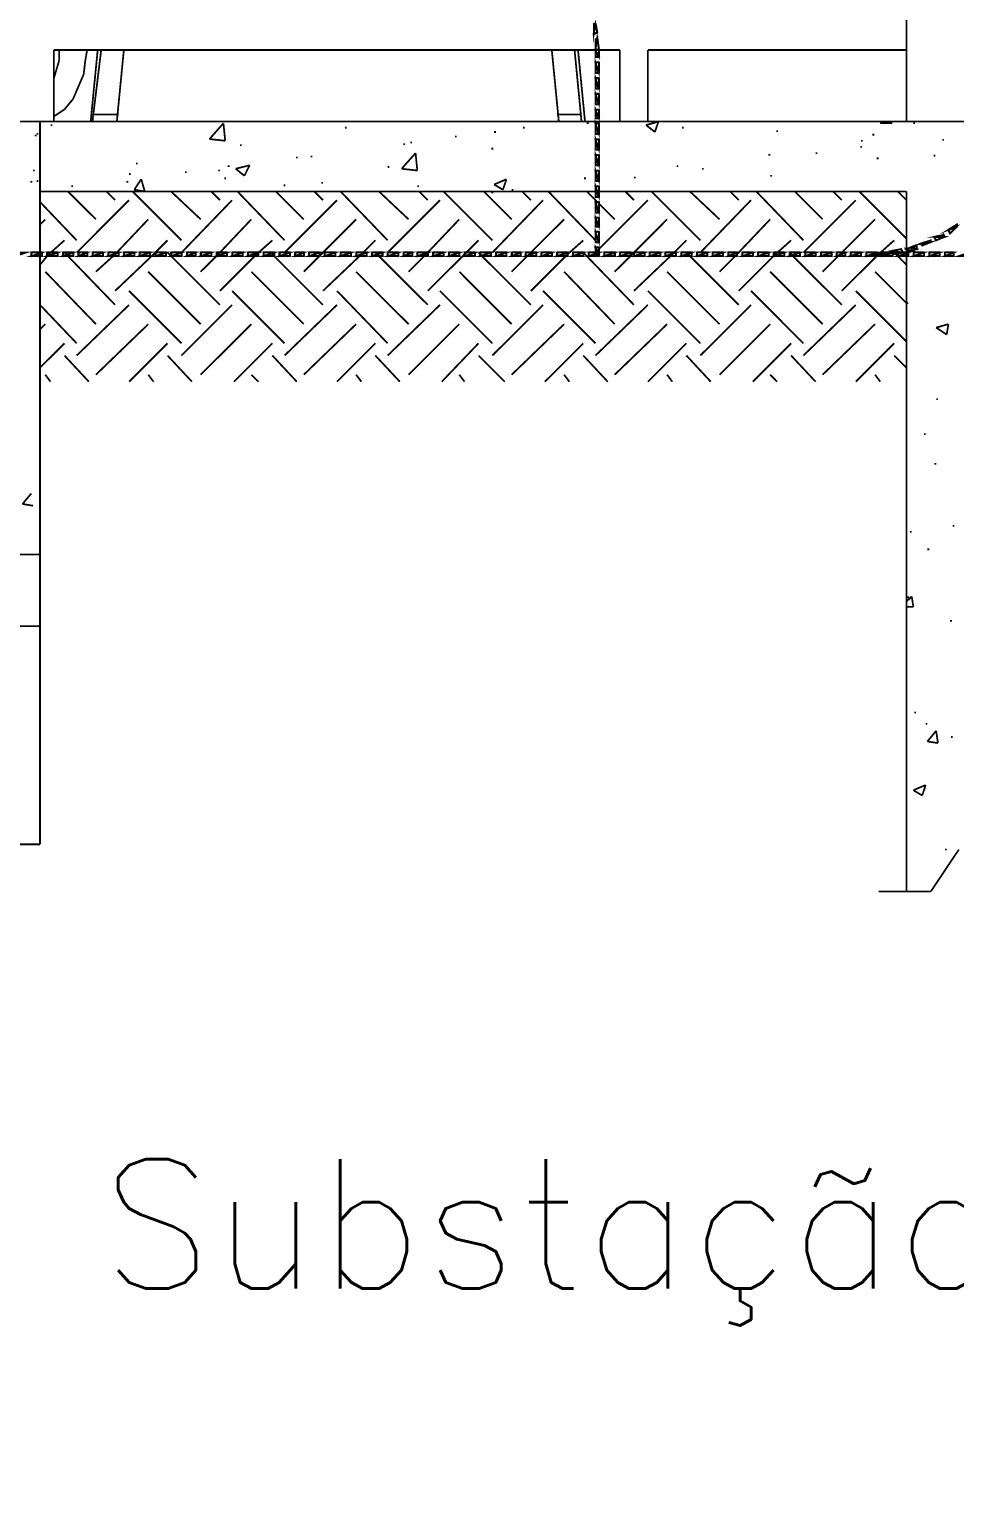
# Model space of a CAD drawing. Extents: x 219 to 1226, y 175 to 465.
# Drawn here: x 258.66 to 281.11, y 175.36 to 211.18 of the extents above; entities that cross this region are included whole.
import ezdxf

# ---------------------------------------------------------------- set-up
doc = ezdxf.new("R2010")
doc.units = 0
doc.header["$MEASUREMENT"] = 0
for name, color, linetype in [('C00-00-00-BLACK', 7, 'Continuous'), ('C00-FF-00', 3, 'Continuous'), ('C00-FF-FF', 4, 'Continuous'), ('C95-49-00', 34, 'Continuous')]:
    doc.layers.add(name, color=color, linetype=linetype)
doc.styles.get("Standard").update_dxf_attribs({"font": 'txt.shx', "height": 0.4})

msp = doc.modelspace()

# ---------------------------------------------------------------- linework, layer by layer
at = {"layer": 'C00-00-00-BLACK', "const_width": 0.0423}
for points in [[(279.947, 258.664), (279.947, 208.943)], [(279.947, 249.467), (279.947, 208.943)], [(272.992, 210.682), (259.251, 210.682)], [(259.251, 210.682), (259.251, 208.943)], [(259.378, 210.682), (259.378, 210.427)], [(260.056, 210.682), (260.013, 210.427)], [(260.313, 210.682), (260.143, 208.943)], [(260.948, 210.682), (260.778, 208.943)], [(271.338, 210.682), (271.508, 208.943)], [(271.975, 210.682), (272.144, 208.943)], [(272.992, 210.682), (272.992, 208.943)], [(273.671, 208.943), (273.671, 210.682)], [(273.671, 210.682), (279.947, 210.682)], [(259.251, 210.001), (259.378, 210.427)], [(259.971, 210.087), (260.013, 210.427)], [(259.844, 209.791), (259.971, 210.087)], [(259.717, 209.494), (259.844, 209.791)], [(259.251, 209.07), (259.507, 209.239)], [(259.507, 209.239), (259.717, 209.494)], [(403.535, 208.943), (237.877, 208.943)], [(258.912, 191.394), (258.912, 208.943)], [(259.168, 208.859), (259.209, 208.859)], [(263.027, 208.52), (263.366, 208.902)], [(263.409, 208.477), (263.366, 208.902)], [(266.335, 208.816), (266.335, 208.774)], [(270.66, 208.816), (270.66, 208.774)], [(272.187, 208.902), (272.23, 208.902)], [(273.629, 208.859), (273.926, 208.943)], [(273.629, 208.859), (273.841, 208.69)], [(273.841, 208.69), (273.926, 208.943)], [(274.521, 208.816), (274.521, 208.774)], [(279.313, 208.902), (279.355, 208.943)], [(279.313, 208.902), (279.609, 208.902)], [(280.117, 208.902), (280.159, 208.902)], [(258.786, 208.605), (258.828, 208.605)], [(258.828, 208.647), (258.871, 208.647)], [(263.027, 208.52), (263.409, 208.477)], [(267.904, 208.436), (267.946, 208.436)], [(269.007, 208.605), (269.007, 208.563)], [(269.938, 208.69), (269.981, 208.69)], [(276.809, 208.732), (276.809, 208.69)], [(278.847, 208.477), (278.888, 208.477)], [(279.144, 208.647), (279.144, 208.605)], [(280.839, 208.52), (280.839, 208.477)], [(263.79, 208.393), (263.79, 208.351)], [(265.147, 208.094), (265.147, 208.051)], [(265.486, 208.094), (265.527, 208.094)], [(267.692, 207.798), (268.031, 208.178)], [(267.735, 208.393), (267.776, 208.393)], [(268.072, 207.755), (268.031, 208.178)], [(269.895, 208.309), (269.895, 208.263)], [(276.598, 208.137), (276.64, 208.137)], [(277.743, 208.178), (277.786, 208.178)], [(278.847, 208.351), (278.847, 208.309)], [(280.628, 208.137), (280.628, 208.094)], [(258.745, 207.755), (258.786, 207.755)], [(261.244, 207.925), (261.287, 207.925)], [(262.432, 207.714), (262.475, 207.714)], [(263.24, 207.755), (263.281, 207.755)], [(263.493, 207.882), (263.493, 207.84)], [(263.663, 207.798), (264.002, 207.882)], [(263.663, 207.798), (263.874, 207.628)], [(263.874, 207.628), (264.002, 207.882)], [(267.353, 207.84), (267.396, 207.84)], [(267.692, 207.798), (268.072, 207.755)], [(274.391, 207.882), (274.391, 207.84)], [(274.986, 207.798), (275.029, 207.798)], [(279.228, 208.051), (279.27, 208.051)], [(258.702, 207.501), (258.702, 207.459)], [(258.828, 207.501), (258.871, 207.501)], [(259.674, 207.375), (259.717, 207.375)], [(261.032, 207.501), (261.032, 207.459)], [(261.075, 207.671), (261.117, 207.671)], [(261.202, 207.289), (261.371, 207.544)], [(261.456, 207.248), (261.371, 207.544)], [(263.409, 207.586), (263.409, 207.544)], [(264.85, 207.416), (264.85, 207.375)], [(265.739, 207.459), (265.782, 207.459)], [(268.072, 207.375), (268.115, 207.375)], [(269.938, 207.416), (270.237, 207.544)], [(269.938, 207.416), (270.151, 207.289)], [(270.151, 207.289), (270.237, 207.544)], [(272.144, 207.586), (272.144, 207.544)], [(273.332, 207.586), (273.375, 207.586)], [(276.64, 207.628), (276.682, 207.628)], [(258.912, 207.248), (279.947, 207.248)], [(261.202, 207.289), (261.456, 207.248)], [(264.511, 207.248), (264.554, 207.248)], [(264.511, 207.248), (264.554, 207.248)], [(269.895, 207.248), (269.895, 207.205)], [(270.364, 207.289), (270.407, 207.289)], [(279.947, 190.251), (279.947, 207.248)], [(279.947, 204.536), (279.99, 204.536)], [(280.67, 203.941), (280.967, 204.025)], [(280.67, 203.941), (280.924, 203.771)], [(280.924, 203.771), (280.967, 204.025)], [(280.67, 202.202), (280.712, 202.202)], [(280.374, 201.355), (280.415, 201.355)], [(280.628, 200.636), (280.67, 200.636)], [(258.487, 199.659), (258.702, 199.913)], [(258.487, 199.659), (258.745, 199.616)], [(281.093, 199.15), (281.093, 199.109)], [(280.032, 198.983), (280.075, 198.983)], [(257.937, 198.431), (258.912, 198.431)], [(280.458, 198.558), (280.501, 198.558)], [(279.947, 197.286), (280.075, 197.413)], [(279.99, 197.413), (279.99, 197.37)], [(280.117, 197.159), (280.075, 197.413)], [(279.947, 197.159), (280.117, 197.159)], [(257.937, 196.694), (258.912, 196.694)], [(281.008, 196.82), (281.051, 196.82)], [(280.159, 194.617), (280.159, 194.574)], [(280.415, 194.319), (280.458, 194.319)], [(280.458, 193.893), (280.67, 194.151)], [(280.712, 193.852), (280.67, 194.151)], [(280.458, 193.893), (280.712, 193.852)], [(281.051, 194.021), (281.051, 193.979)], [(280.117, 192.708), (280.415, 192.835)], [(280.117, 192.708), (280.331, 192.581)], [(280.331, 192.581), (280.415, 192.835)], [(280.374, 192.751), (280.415, 192.751)], [(257.937, 191.394), (258.912, 191.394)], [(281.22, 191.267), (280.542, 190.251)], [(280.881, 191.267), (280.924, 191.267)], [(279.27, 190.251), (280.542, 190.251)]]:
    msp.add_lwpolyline(points, dxfattribs=at)
at = {"layer": 'C00-FF-00', "const_width": 0.0423}
for points in [[(272.441, 211.105), (272.357, 211.062), (272.399, 211.317), (272.441, 211.105)], [(272.357, 211.062), (272.399, 211.317), (272.357, 211.317), (272.357, 211.062)], [(272.483, 210.682), (272.399, 210.682), (272.441, 210.978), (272.483, 210.682)], [(272.399, 210.682), (272.441, 210.978), (272.399, 210.936), (272.399, 210.682)], [(272.483, 210.512), (272.399, 210.682), (272.483, 210.682), (272.483, 210.512)], [(272.399, 210.512), (272.483, 210.512), (272.399, 210.682), (272.399, 210.512)], [(272.483, 210.128), (272.399, 210.383), (272.483, 210.383), (272.483, 210.128)], [(272.399, 210.128), (272.483, 210.128), (272.399, 210.383), (272.399, 210.128)], [(272.483, 209.748), (272.399, 210.001), (272.483, 210.001), (272.483, 209.748)], [(272.399, 209.748), (272.483, 209.748), (272.399, 210.001), (272.399, 209.748)], [(272.483, 209.367), (272.399, 209.621), (272.483, 209.621), (272.483, 209.367)], [(272.399, 209.367), (272.483, 209.367), (272.399, 209.621), (272.399, 209.367)], [(272.483, 209.028), (272.399, 209.239), (272.483, 209.239), (272.483, 209.028)], [(272.399, 209.028), (272.483, 209.028), (272.399, 209.239), (272.399, 209.028)], [(272.483, 208.647), (272.399, 208.902), (272.483, 208.902), (272.483, 208.647)], [(272.399, 208.647), (272.483, 208.647), (272.399, 208.902), (272.399, 208.647)], [(272.483, 208.263), (272.399, 208.517), (272.483, 208.517), (272.483, 208.263)], [(272.399, 208.263), (272.483, 208.263), (272.399, 208.517), (272.399, 208.263)], [(272.483, 207.882), (272.399, 208.137), (272.483, 208.137), (272.483, 207.882)], [(272.399, 207.882), (272.483, 207.882), (272.399, 208.137), (272.399, 207.882)], [(272.483, 207.501), (272.399, 207.755), (272.483, 207.755), (272.483, 207.501)], [(272.399, 207.501), (272.483, 207.501), (272.399, 207.755), (272.399, 207.501)], [(272.483, 207.12), (272.399, 207.375), (272.483, 207.375), (272.483, 207.12)], [(272.399, 207.12), (272.483, 207.12), (272.399, 207.375), (272.399, 207.12)], [(272.483, 206.739), (272.399, 206.993), (272.483, 206.993), (272.483, 206.739)], [(272.399, 206.739), (272.483, 206.739), (272.399, 206.993), (272.399, 206.739)], [(272.399, 206.4), (272.483, 206.4), (272.399, 206.613), (272.399, 206.4)], [(272.483, 206.4), (272.399, 206.613), (272.483, 206.613), (272.483, 206.4)], [(272.399, 206.017), (272.483, 206.017), (272.399, 206.271), (272.399, 206.017)], [(280.967, 206.316), (281.178, 206.4), (281.178, 206.443), (280.967, 206.316)], [(281.008, 206.228), (280.967, 206.316), (281.178, 206.4), (281.008, 206.228)], [(272.483, 206.017), (272.399, 206.271), (272.483, 206.271), (272.483, 206.017)], [(272.399, 205.721), (272.483, 205.721), (272.399, 205.891), (272.399, 205.721)], [(280.075, 205.891), (280.202, 205.848), (280.202, 205.932), (280.075, 205.891)], [(280.289, 205.975), (280.542, 206.017), (280.542, 206.06), (280.289, 205.975)], [(280.331, 205.932), (280.289, 205.975), (280.542, 206.017), (280.331, 205.932)], [(280.628, 206.144), (280.881, 206.144), (280.839, 206.187), (280.628, 206.144)], [(280.67, 206.06), (280.628, 206.144), (280.881, 206.144), (280.67, 206.06)], [(258.317, 205.763), (258.317, 205.678), (258.572, 205.763), (258.317, 205.763)], [(258.702, 205.678), (258.955, 205.763), (258.955, 205.678), (258.702, 205.678)], [(258.702, 205.763), (258.702, 205.678), (258.955, 205.763), (258.702, 205.763)], [(259.082, 205.678), (259.337, 205.763), (259.337, 205.678), (259.082, 205.678)], [(259.082, 205.763), (259.082, 205.678), (259.337, 205.763), (259.082, 205.763)], [(259.464, 205.678), (259.717, 205.763), (259.717, 205.678), (259.464, 205.678)], [(259.464, 205.763), (259.464, 205.678), (259.717, 205.763), (259.464, 205.763)], [(259.844, 205.678), (260.056, 205.763), (260.056, 205.678), (259.844, 205.678)], [(259.844, 205.763), (259.844, 205.678), (260.056, 205.763), (259.844, 205.763)], [(260.186, 205.678), (260.439, 205.763), (260.439, 205.678), (260.186, 205.678)], [(260.186, 205.763), (260.186, 205.678), (260.439, 205.763), (260.186, 205.763)], [(260.566, 205.678), (260.821, 205.763), (260.821, 205.678), (260.566, 205.678)], [(260.566, 205.763), (260.566, 205.678), (260.821, 205.763), (260.566, 205.763)], [(260.948, 205.678), (261.202, 205.763), (261.202, 205.678), (260.948, 205.678)], [(260.948, 205.763), (260.948, 205.678), (261.202, 205.763), (260.948, 205.763)], [(261.328, 205.678), (261.583, 205.763), (261.583, 205.678), (261.328, 205.678)], [(261.328, 205.763), (261.328, 205.678), (261.583, 205.763), (261.328, 205.763)], [(261.713, 205.678), (261.966, 205.763), (261.966, 205.678), (261.713, 205.678)], [(261.713, 205.763), (261.713, 205.678), (261.966, 205.763), (261.713, 205.763)], [(262.093, 205.678), (262.348, 205.763), (262.348, 205.678), (262.093, 205.678)], [(262.093, 205.763), (262.093, 205.678), (262.348, 205.763), (262.093, 205.763)], [(262.475, 205.678), (262.686, 205.763), (262.686, 205.678), (262.475, 205.678)], [(262.475, 205.763), (262.475, 205.678), (262.686, 205.763), (262.475, 205.763)], [(262.814, 205.678), (263.067, 205.763), (263.067, 205.678), (262.814, 205.678)], [(262.814, 205.763), (262.814, 205.678), (263.067, 205.763), (262.814, 205.763)], [(263.197, 205.678), (263.451, 205.763), (263.451, 205.678), (263.197, 205.678)], [(263.197, 205.763), (263.197, 205.678), (263.451, 205.763), (263.197, 205.763)], [(263.577, 205.678), (263.832, 205.763), (263.832, 205.678), (263.577, 205.678)], [(263.577, 205.763), (263.577, 205.678), (263.832, 205.763), (263.577, 205.763)], [(263.959, 205.678), (264.213, 205.763), (264.213, 205.678), (263.959, 205.678)], [(263.959, 205.763), (263.959, 205.678), (264.213, 205.763), (263.959, 205.763)], [(264.339, 205.678), (264.594, 205.763), (264.594, 205.678), (264.339, 205.678)], [(264.339, 205.763), (264.339, 205.678), (264.594, 205.763), (264.339, 205.763)], [(264.724, 205.678), (264.977, 205.763), (264.977, 205.678), (264.724, 205.678)], [(264.724, 205.763), (264.724, 205.678), (264.977, 205.763), (264.724, 205.763)], [(265.104, 205.678), (265.316, 205.763), (265.316, 205.678), (265.104, 205.678)], [(265.104, 205.763), (265.104, 205.678), (265.316, 205.763), (265.104, 205.763)], [(265.443, 205.678), (265.697, 205.763), (265.697, 205.678), (265.443, 205.678)], [(265.443, 205.763), (265.443, 205.678), (265.697, 205.763), (265.443, 205.763)], [(265.823, 205.678), (266.078, 205.763), (266.078, 205.678), (265.823, 205.678)], [(265.823, 205.763), (265.823, 205.678), (266.078, 205.763), (265.823, 205.763)], [(266.208, 205.678), (266.462, 205.763), (266.462, 205.678), (266.208, 205.678)], [(266.208, 205.763), (266.208, 205.678), (266.462, 205.763), (266.208, 205.763)], [(266.588, 205.678), (266.843, 205.763), (266.843, 205.678), (266.588, 205.678)], [(266.588, 205.763), (266.588, 205.678), (266.843, 205.763), (266.588, 205.763)], [(266.97, 205.678), (267.224, 205.763), (267.224, 205.678), (266.97, 205.678)], [(266.97, 205.763), (266.97, 205.678), (267.224, 205.763), (266.97, 205.763)], [(267.353, 205.678), (267.608, 205.763), (267.608, 205.678), (267.353, 205.678)], [(267.353, 205.763), (267.353, 205.678), (267.608, 205.763), (267.353, 205.763)], [(267.735, 205.678), (267.946, 205.763), (267.946, 205.678), (267.735, 205.678)], [(267.735, 205.763), (267.735, 205.678), (267.946, 205.763), (267.735, 205.763)], [(268.072, 205.678), (268.327, 205.763), (268.327, 205.678), (268.072, 205.678)], [(268.072, 205.763), (268.072, 205.678), (268.327, 205.763), (268.072, 205.763)], [(268.454, 205.678), (268.708, 205.763), (268.708, 205.678), (268.454, 205.678)], [(268.454, 205.763), (268.454, 205.678), (268.708, 205.763), (268.454, 205.763)], [(268.837, 205.678), (269.092, 205.763), (269.092, 205.678), (268.837, 205.678)], [(268.837, 205.763), (268.837, 205.678), (269.092, 205.763), (268.837, 205.763)], [(269.219, 205.678), (269.472, 205.763), (269.472, 205.678), (269.219, 205.678)], [(269.219, 205.763), (269.219, 205.678), (269.472, 205.763), (269.219, 205.763)], [(269.599, 205.678), (269.854, 205.763), (269.854, 205.678), (269.599, 205.678)], [(269.599, 205.763), (269.599, 205.678), (269.854, 205.763), (269.599, 205.763)], [(269.981, 205.678), (270.234, 205.763), (270.234, 205.678), (269.981, 205.678)], [(269.981, 205.763), (269.981, 205.678), (270.234, 205.763), (269.981, 205.763)], [(270.364, 205.678), (270.576, 205.763), (270.576, 205.678), (270.364, 205.678)], [(270.364, 205.763), (270.364, 205.678), (270.576, 205.763), (270.364, 205.763)], [(270.703, 205.678), (270.957, 205.763), (270.957, 205.678), (270.703, 205.678)], [(270.703, 205.763), (270.703, 205.678), (270.957, 205.763), (270.703, 205.763)], [(271.083, 205.678), (271.338, 205.763), (271.338, 205.678), (271.083, 205.678)], [(271.083, 205.763), (271.083, 205.678), (271.338, 205.763), (271.083, 205.763)], [(271.465, 205.678), (271.719, 205.763), (271.719, 205.678), (271.465, 205.678)], [(271.465, 205.763), (271.465, 205.678), (271.719, 205.763), (271.465, 205.763)], [(271.848, 205.678), (272.103, 205.763), (272.103, 205.678), (271.848, 205.678)], [(271.848, 205.763), (271.848, 205.678), (272.103, 205.763), (271.848, 205.763)], [(272.23, 205.678), (272.483, 205.763), (272.483, 205.678), (272.23, 205.678)], [(272.23, 205.763), (272.23, 205.678), (272.483, 205.763), (272.23, 205.763)], [(272.483, 205.721), (272.399, 205.891), (272.483, 205.891), (272.483, 205.721)], [(272.61, 205.678), (272.865, 205.763), (272.865, 205.678), (272.61, 205.678)], [(272.61, 205.763), (272.61, 205.678), (272.865, 205.763), (272.61, 205.763)], [(272.992, 205.678), (273.245, 205.763), (273.245, 205.678), (272.992, 205.678)], [(272.992, 205.763), (272.992, 205.678), (273.245, 205.763), (272.992, 205.763)], [(273.332, 205.678), (273.587, 205.763), (273.587, 205.678), (273.332, 205.678)], [(273.332, 205.763), (273.332, 205.678), (273.587, 205.763), (273.332, 205.763)], [(273.714, 205.678), (273.968, 205.763), (273.968, 205.678), (273.714, 205.678)], [(273.714, 205.763), (273.714, 205.678), (273.968, 205.763), (273.714, 205.763)], [(274.094, 205.678), (274.349, 205.763), (274.349, 205.678), (274.094, 205.678)], [(274.094, 205.763), (274.094, 205.678), (274.349, 205.763), (274.094, 205.763)], [(274.476, 205.678), (274.73, 205.763), (274.73, 205.678), (274.476, 205.678)], [(274.476, 205.763), (274.476, 205.678), (274.73, 205.763), (274.476, 205.763)], [(274.859, 205.678), (275.114, 205.763), (275.114, 205.678), (274.859, 205.678)], [(274.859, 205.763), (274.859, 205.678), (275.114, 205.763), (274.859, 205.763)], [(275.241, 205.678), (275.494, 205.763), (275.494, 205.678), (275.241, 205.678)], [(275.241, 205.763), (275.241, 205.678), (275.494, 205.763), (275.241, 205.763)], [(275.621, 205.678), (275.833, 205.763), (275.833, 205.678), (275.621, 205.678)], [(275.621, 205.763), (275.621, 205.678), (275.833, 205.763), (275.621, 205.763)], [(275.963, 205.678), (276.217, 205.763), (276.217, 205.678), (275.963, 205.678)], [(275.963, 205.763), (275.963, 205.678), (276.217, 205.763), (275.963, 205.763)], [(276.343, 205.678), (276.598, 205.763), (276.598, 205.678), (276.343, 205.678)], [(276.343, 205.763), (276.343, 205.678), (276.598, 205.763), (276.343, 205.763)], [(276.725, 205.678), (276.979, 205.763), (276.979, 205.678), (276.725, 205.678)], [(276.725, 205.763), (276.725, 205.678), (276.979, 205.763), (276.725, 205.763)], [(277.106, 205.678), (277.36, 205.763), (277.36, 205.678), (277.106, 205.678)], [(277.106, 205.763), (277.106, 205.678), (277.36, 205.763), (277.106, 205.763)], [(277.49, 205.678), (277.743, 205.763), (277.743, 205.678), (277.49, 205.678)], [(277.49, 205.763), (277.49, 205.678), (277.743, 205.763), (277.49, 205.763)], [(277.87, 205.678), (278.125, 205.763), (278.125, 205.678), (277.87, 205.678)], [(277.87, 205.763), (277.87, 205.678), (278.125, 205.763), (277.87, 205.763)], [(278.252, 205.678), (278.463, 205.763), (278.463, 205.678), (278.252, 205.678)], [(278.252, 205.763), (278.252, 205.678), (278.463, 205.763), (278.252, 205.763)], [(278.59, 205.678), (278.844, 205.763), (278.844, 205.678), (278.59, 205.678)], [(278.59, 205.763), (278.59, 205.678), (278.844, 205.763), (278.59, 205.763)], [(278.974, 205.678), (279.228, 205.763), (279.228, 205.678), (278.974, 205.678)], [(278.974, 205.763), (278.974, 205.678), (279.228, 205.763), (278.974, 205.763)], [(279.27, 205.721), (279.483, 205.721), (279.483, 205.763), (279.27, 205.721)], [(279.355, 205.678), (279.609, 205.763), (279.609, 205.678), (279.355, 205.678)], [(279.27, 205.678), (279.27, 205.721), (279.483, 205.721), (279.27, 205.678)], [(279.355, 205.763), (279.355, 205.678), (279.609, 205.763), (279.355, 205.763)], [(279.609, 205.805), (279.863, 205.763), (279.82, 205.848), (279.609, 205.805)], [(279.609, 205.721), (279.609, 205.805), (279.863, 205.763), (279.609, 205.721)], [(279.736, 205.678), (279.99, 205.763), (279.99, 205.678), (279.736, 205.678)], [(279.736, 205.763), (279.736, 205.678), (279.99, 205.763), (279.736, 205.763)], [(279.99, 205.805), (279.947, 205.848), (280.075, 205.805), (279.99, 205.805)], [(279.947, 205.848), (280.075, 205.805), (280.075, 205.891), (279.947, 205.848)], [(280.117, 205.678), (280.371, 205.763), (280.371, 205.678), (280.117, 205.678)], [(280.075, 205.805), (280.075, 205.891), (280.202, 205.848), (280.075, 205.805)], [(280.117, 205.763), (280.117, 205.678), (280.371, 205.763), (280.117, 205.763)], [(280.501, 205.678), (280.754, 205.763), (280.754, 205.678), (280.501, 205.678)], [(280.501, 205.763), (280.501, 205.678), (280.754, 205.763), (280.501, 205.763)], [(280.881, 205.678), (281.093, 205.763), (281.093, 205.678), (280.881, 205.678)], [(280.881, 205.763), (280.881, 205.678), (281.093, 205.763), (280.881, 205.763)], [(281.22, 205.678), (281.474, 205.763), (281.474, 205.678), (281.22, 205.678)]]:
    msp.add_lwpolyline(points, close=True, dxfattribs=at)
at = {"layer": 'C00-FF-00'}
for points in [[(272.441, 211.105), (272.357, 211.062), (272.399, 211.317), (272.441, 211.105)], [(272.357, 211.062), (272.399, 211.317), (272.357, 211.317), (272.357, 211.062)], [(272.483, 210.682), (272.399, 210.682), (272.441, 210.978), (272.483, 210.682)], [(272.399, 210.682), (272.441, 210.978), (272.399, 210.936), (272.399, 210.682)], [(272.399, 210.512), (272.483, 210.512), (272.399, 210.682), (272.399, 210.512)], [(272.483, 210.512), (272.399, 210.682), (272.483, 210.682), (272.483, 210.512)], [(272.399, 210.128), (272.483, 210.128), (272.399, 210.383), (272.399, 210.128)], [(272.483, 210.128), (272.399, 210.383), (272.483, 210.383), (272.483, 210.128)], [(272.399, 209.748), (272.483, 209.748), (272.399, 210.001), (272.399, 209.748)], [(272.483, 209.748), (272.399, 210.001), (272.483, 210.001), (272.483, 209.748)], [(272.399, 209.367), (272.483, 209.367), (272.399, 209.621), (272.399, 209.367)], [(272.483, 209.367), (272.399, 209.621), (272.483, 209.621), (272.483, 209.367)], [(272.399, 209.028), (272.483, 209.028), (272.399, 209.239), (272.399, 209.028)], [(272.483, 209.028), (272.399, 209.239), (272.483, 209.239), (272.483, 209.028)], [(272.399, 208.647), (272.483, 208.647), (272.399, 208.902), (272.399, 208.647)], [(272.483, 208.647), (272.399, 208.902), (272.483, 208.902), (272.483, 208.647)], [(272.399, 208.263), (272.483, 208.263), (272.399, 208.517), (272.399, 208.263)], [(272.483, 208.263), (272.399, 208.517), (272.483, 208.517), (272.483, 208.263)], [(272.399, 207.882), (272.483, 207.882), (272.399, 208.137), (272.399, 207.882)], [(272.483, 207.882), (272.399, 208.137), (272.483, 208.137), (272.483, 207.882)], [(272.399, 207.501), (272.483, 207.501), (272.399, 207.755), (272.399, 207.501)], [(272.483, 207.501), (272.399, 207.755), (272.483, 207.755), (272.483, 207.501)], [(272.399, 207.12), (272.483, 207.12), (272.399, 207.375), (272.399, 207.12)], [(272.483, 207.12), (272.399, 207.375), (272.483, 207.375), (272.483, 207.12)], [(272.399, 206.739), (272.483, 206.739), (272.399, 206.993), (272.399, 206.739)], [(272.483, 206.739), (272.399, 206.993), (272.483, 206.993), (272.483, 206.739)], [(272.399, 206.4), (272.483, 206.4), (272.399, 206.613), (272.399, 206.4)], [(272.483, 206.4), (272.399, 206.613), (272.483, 206.613), (272.483, 206.4)], [(280.967, 206.316), (281.178, 206.4), (281.178, 206.443), (280.967, 206.316)], [(281.008, 206.228), (280.967, 206.316), (281.178, 206.4), (281.008, 206.228)], [(272.399, 206.017), (272.483, 206.017), (272.399, 206.271), (272.399, 206.017)], [(272.483, 206.017), (272.399, 206.271), (272.483, 206.271), (272.483, 206.017)], [(280.289, 205.975), (280.542, 206.017), (280.542, 206.06), (280.289, 205.975)], [(280.331, 205.932), (280.289, 205.975), (280.542, 206.017), (280.331, 205.932)], [(280.628, 206.144), (280.881, 206.144), (280.839, 206.187), (280.628, 206.144)], [(280.67, 206.06), (280.628, 206.144), (280.881, 206.144), (280.67, 206.06)], [(258.702, 205.763), (258.702, 205.678), (258.955, 205.763), (258.702, 205.763)], [(258.702, 205.678), (258.955, 205.763), (258.955, 205.678), (258.702, 205.678)], [(259.082, 205.763), (259.082, 205.678), (259.337, 205.763), (259.082, 205.763)], [(259.082, 205.678), (259.337, 205.763), (259.337, 205.678), (259.082, 205.678)], [(259.464, 205.763), (259.464, 205.678), (259.717, 205.763), (259.464, 205.763)], [(259.464, 205.678), (259.717, 205.763), (259.717, 205.678), (259.464, 205.678)], [(259.844, 205.763), (259.844, 205.678), (260.056, 205.763), (259.844, 205.763)], [(259.844, 205.678), (260.056, 205.763), (260.056, 205.678), (259.844, 205.678)], [(260.186, 205.763), (260.186, 205.678), (260.439, 205.763), (260.186, 205.763)], [(260.186, 205.678), (260.439, 205.763), (260.439, 205.678), (260.186, 205.678)], [(260.566, 205.763), (260.566, 205.678), (260.821, 205.763), (260.566, 205.763)], [(260.566, 205.678), (260.821, 205.763), (260.821, 205.678), (260.566, 205.678)], [(260.948, 205.763), (260.948, 205.678), (261.202, 205.763), (260.948, 205.763)], [(260.948, 205.678), (261.202, 205.763), (261.202, 205.678), (260.948, 205.678)], [(261.328, 205.763), (261.328, 205.678), (261.583, 205.763), (261.328, 205.763)], [(261.328, 205.678), (261.583, 205.763), (261.583, 205.678), (261.328, 205.678)], [(261.713, 205.763), (261.713, 205.678), (261.966, 205.763), (261.713, 205.763)], [(261.713, 205.678), (261.966, 205.763), (261.966, 205.678), (261.713, 205.678)], [(262.093, 205.763), (262.093, 205.678), (262.348, 205.763), (262.093, 205.763)], [(262.093, 205.678), (262.348, 205.763), (262.348, 205.678), (262.093, 205.678)], [(262.475, 205.763), (262.475, 205.678), (262.686, 205.763), (262.475, 205.763)], [(262.475, 205.678), (262.686, 205.763), (262.686, 205.678), (262.475, 205.678)], [(262.814, 205.763), (262.814, 205.678), (263.067, 205.763), (262.814, 205.763)], [(262.814, 205.678), (263.067, 205.763), (263.067, 205.678), (262.814, 205.678)], [(263.197, 205.763), (263.197, 205.678), (263.451, 205.763), (263.197, 205.763)], [(263.197, 205.678), (263.451, 205.763), (263.451, 205.678), (263.197, 205.678)], [(263.577, 205.763), (263.577, 205.678), (263.832, 205.763), (263.577, 205.763)], [(263.577, 205.678), (263.832, 205.763), (263.832, 205.678), (263.577, 205.678)], [(263.959, 205.763), (263.959, 205.678), (264.213, 205.763), (263.959, 205.763)], [(263.959, 205.678), (264.213, 205.763), (264.213, 205.678), (263.959, 205.678)], [(264.339, 205.763), (264.339, 205.678), (264.594, 205.763), (264.339, 205.763)], [(264.339, 205.678), (264.594, 205.763), (264.594, 205.678), (264.339, 205.678)], [(264.724, 205.763), (264.724, 205.678), (264.977, 205.763), (264.724, 205.763)], [(264.724, 205.678), (264.977, 205.763), (264.977, 205.678), (264.724, 205.678)], [(265.104, 205.763), (265.104, 205.678), (265.316, 205.763), (265.104, 205.763)], [(265.104, 205.678), (265.316, 205.763), (265.316, 205.678), (265.104, 205.678)], [(265.443, 205.763), (265.443, 205.678), (265.697, 205.763), (265.443, 205.763)], [(265.443, 205.678), (265.697, 205.763), (265.697, 205.678), (265.443, 205.678)], [(265.823, 205.763), (265.823, 205.678), (266.078, 205.763), (265.823, 205.763)], [(265.823, 205.678), (266.078, 205.763), (266.078, 205.678), (265.823, 205.678)], [(266.208, 205.763), (266.208, 205.678), (266.462, 205.763), (266.208, 205.763)], [(266.208, 205.678), (266.462, 205.763), (266.462, 205.678), (266.208, 205.678)], [(266.588, 205.763), (266.588, 205.678), (266.843, 205.763), (266.588, 205.763)], [(266.588, 205.678), (266.843, 205.763), (266.843, 205.678), (266.588, 205.678)], [(266.97, 205.763), (266.97, 205.678), (267.224, 205.763), (266.97, 205.763)], [(266.97, 205.678), (267.224, 205.763), (267.224, 205.678), (266.97, 205.678)], [(267.353, 205.763), (267.353, 205.678), (267.608, 205.763), (267.353, 205.763)], [(267.353, 205.678), (267.608, 205.763), (267.608, 205.678), (267.353, 205.678)], [(267.735, 205.763), (267.735, 205.678), (267.946, 205.763), (267.735, 205.763)], [(267.735, 205.678), (267.946, 205.763), (267.946, 205.678), (267.735, 205.678)], [(268.072, 205.763), (268.072, 205.678), (268.327, 205.763), (268.072, 205.763)], [(268.072, 205.678), (268.327, 205.763), (268.327, 205.678), (268.072, 205.678)], [(268.454, 205.763), (268.454, 205.678), (268.708, 205.763), (268.454, 205.763)], [(268.454, 205.678), (268.708, 205.763), (268.708, 205.678), (268.454, 205.678)], [(268.837, 205.763), (268.837, 205.678), (269.092, 205.763), (268.837, 205.763)], [(268.837, 205.678), (269.092, 205.763), (269.092, 205.678), (268.837, 205.678)], [(269.219, 205.763), (269.219, 205.678), (269.472, 205.763), (269.219, 205.763)], [(269.219, 205.678), (269.472, 205.763), (269.472, 205.678), (269.219, 205.678)], [(269.599, 205.763), (269.599, 205.678), (269.854, 205.763), (269.599, 205.763)], [(269.599, 205.678), (269.854, 205.763), (269.854, 205.678), (269.599, 205.678)], [(269.981, 205.763), (269.981, 205.678), (270.234, 205.763), (269.981, 205.763)], [(269.981, 205.678), (270.234, 205.763), (270.234, 205.678), (269.981, 205.678)], [(270.364, 205.763), (270.364, 205.678), (270.576, 205.763), (270.364, 205.763)], [(270.364, 205.678), (270.576, 205.763), (270.576, 205.678), (270.364, 205.678)], [(270.703, 205.763), (270.703, 205.678), (270.957, 205.763), (270.703, 205.763)], [(270.703, 205.678), (270.957, 205.763), (270.957, 205.678), (270.703, 205.678)], [(271.083, 205.763), (271.083, 205.678), (271.338, 205.763), (271.083, 205.763)], [(271.083, 205.678), (271.338, 205.763), (271.338, 205.678), (271.083, 205.678)], [(271.465, 205.763), (271.465, 205.678), (271.719, 205.763), (271.465, 205.763)], [(271.465, 205.678), (271.719, 205.763), (271.719, 205.678), (271.465, 205.678)], [(271.848, 205.763), (271.848, 205.678), (272.103, 205.763), (271.848, 205.763)], [(271.848, 205.678), (272.103, 205.763), (272.103, 205.678), (271.848, 205.678)], [(272.23, 205.763), (272.23, 205.678), (272.483, 205.763), (272.23, 205.763)], [(272.23, 205.678), (272.483, 205.763), (272.483, 205.678), (272.23, 205.678)], [(272.399, 205.721), (272.483, 205.721), (272.399, 205.891), (272.399, 205.721)], [(272.483, 205.721), (272.399, 205.891), (272.483, 205.891), (272.483, 205.721)], [(272.61, 205.763), (272.61, 205.678), (272.865, 205.763), (272.61, 205.763)], [(272.61, 205.678), (272.865, 205.763), (272.865, 205.678), (272.61, 205.678)], [(272.992, 205.763), (272.992, 205.678), (273.245, 205.763), (272.992, 205.763)], [(272.992, 205.678), (273.245, 205.763), (273.245, 205.678), (272.992, 205.678)], [(273.332, 205.763), (273.332, 205.678), (273.587, 205.763), (273.332, 205.763)], [(273.332, 205.678), (273.587, 205.763), (273.587, 205.678), (273.332, 205.678)], [(273.714, 205.763), (273.714, 205.678), (273.968, 205.763), (273.714, 205.763)], [(273.714, 205.678), (273.968, 205.763), (273.968, 205.678), (273.714, 205.678)], [(274.094, 205.763), (274.094, 205.678), (274.349, 205.763), (274.094, 205.763)], [(274.094, 205.678), (274.349, 205.763), (274.349, 205.678), (274.094, 205.678)], [(274.476, 205.763), (274.476, 205.678), (274.73, 205.763), (274.476, 205.763)], [(274.476, 205.678), (274.73, 205.763), (274.73, 205.678), (274.476, 205.678)], [(274.859, 205.763), (274.859, 205.678), (275.114, 205.763), (274.859, 205.763)], [(274.859, 205.678), (275.114, 205.763), (275.114, 205.678), (274.859, 205.678)], [(275.241, 205.763), (275.241, 205.678), (275.494, 205.763), (275.241, 205.763)], [(275.241, 205.678), (275.494, 205.763), (275.494, 205.678), (275.241, 205.678)], [(275.621, 205.763), (275.621, 205.678), (275.833, 205.763), (275.621, 205.763)], [(275.621, 205.678), (275.833, 205.763), (275.833, 205.678), (275.621, 205.678)], [(275.963, 205.763), (275.963, 205.678), (276.217, 205.763), (275.963, 205.763)], [(275.963, 205.678), (276.217, 205.763), (276.217, 205.678), (275.963, 205.678)], [(276.343, 205.763), (276.343, 205.678), (276.598, 205.763), (276.343, 205.763)], [(276.343, 205.678), (276.598, 205.763), (276.598, 205.678), (276.343, 205.678)], [(276.725, 205.763), (276.725, 205.678), (276.979, 205.763), (276.725, 205.763)], [(276.725, 205.678), (276.979, 205.763), (276.979, 205.678), (276.725, 205.678)], [(277.106, 205.763), (277.106, 205.678), (277.36, 205.763), (277.106, 205.763)], [(277.106, 205.678), (277.36, 205.763), (277.36, 205.678), (277.106, 205.678)], [(277.49, 205.763), (277.49, 205.678), (277.743, 205.763), (277.49, 205.763)], [(277.49, 205.678), (277.743, 205.763), (277.743, 205.678), (277.49, 205.678)], [(277.87, 205.763), (277.87, 205.678), (278.125, 205.763), (277.87, 205.763)], [(277.87, 205.678), (278.125, 205.763), (278.125, 205.678), (277.87, 205.678)], [(278.252, 205.763), (278.252, 205.678), (278.463, 205.763), (278.252, 205.763)], [(278.252, 205.678), (278.463, 205.763), (278.463, 205.678), (278.252, 205.678)], [(278.59, 205.763), (278.59, 205.678), (278.844, 205.763), (278.59, 205.763)], [(278.59, 205.678), (278.844, 205.763), (278.844, 205.678), (278.59, 205.678)], [(278.974, 205.763), (278.974, 205.678), (279.228, 205.763), (278.974, 205.763)], [(278.974, 205.678), (279.228, 205.763), (279.228, 205.678), (278.974, 205.678)], [(279.27, 205.721), (279.483, 205.721), (279.483, 205.763), (279.27, 205.721)], [(279.27, 205.678), (279.27, 205.721), (279.483, 205.721), (279.27, 205.678)], [(279.355, 205.763), (279.355, 205.678), (279.609, 205.763), (279.355, 205.763)], [(279.355, 205.678), (279.609, 205.763), (279.609, 205.678), (279.355, 205.678)], [(279.609, 205.805), (279.863, 205.763), (279.82, 205.848), (279.609, 205.805)], [(279.609, 205.721), (279.609, 205.805), (279.863, 205.763), (279.609, 205.721)], [(279.736, 205.763), (279.736, 205.678), (279.99, 205.763), (279.736, 205.763)], [(279.736, 205.678), (279.99, 205.763), (279.99, 205.678), (279.736, 205.678)], [(279.947, 205.848), (280.075, 205.805), (280.075, 205.891), (279.947, 205.848)], [(279.99, 205.805), (279.947, 205.848), (280.075, 205.805), (279.99, 205.805)], [(280.075, 205.891), (280.202, 205.848), (280.202, 205.932), (280.075, 205.891)], [(280.075, 205.805), (280.075, 205.891), (280.202, 205.848), (280.075, 205.805)], [(280.117, 205.763), (280.117, 205.678), (280.371, 205.763), (280.117, 205.763)], [(280.117, 205.678), (280.371, 205.763), (280.371, 205.678), (280.117, 205.678)], [(280.501, 205.763), (280.501, 205.678), (280.754, 205.763), (280.501, 205.763)], [(280.501, 205.678), (280.754, 205.763), (280.754, 205.678), (280.501, 205.678)], [(280.881, 205.763), (280.881, 205.678), (281.093, 205.763), (280.881, 205.763)], [(280.881, 205.678), (281.093, 205.763), (281.093, 205.678), (280.881, 205.678)]]:
    msp.add_lwpolyline(points, close=True, dxfattribs=at)
at = {"layer": 'C00-FF-00', "const_width": 0.0423}
for points in [[(272.399, 210.682), (272.483, 210.682)], [(280.839, 206.228), (280.881, 206.144)]]:
    msp.add_lwpolyline(points, dxfattribs=at)
at = {"layer": 'C00-FF-FF', "const_width": 0.0423}
for points in [[(260.398, 210.682), (260.186, 208.943)], [(271.891, 210.682), (272.06, 208.943)], [(260.821, 209.113), (260.229, 209.113)], [(272.06, 209.113), (271.465, 209.113)]]:
    msp.add_lwpolyline(points, dxfattribs=at)
at = {"layer": 'C95-49-00', "const_width": 0.0423}
for points in [[(259.803, 206.06), (258.912, 206.993)], [(260.27, 206.57), (259.59, 207.248)], [(259.803, 205.763), (261.075, 207.036)], [(260.736, 207.036), (260.525, 207.248)], [(262.348, 206.06), (261.16, 207.248)], [(262.814, 206.57), (262.093, 207.248)], [(262.348, 205.763), (263.577, 207.036)], [(263.281, 207.036), (263.07, 207.248)], [(264.85, 206.06), (263.705, 207.248)], [(265.316, 206.57), (264.638, 207.248)], [(264.85, 205.763), (266.123, 207.036)], [(265.782, 207.036), (265.57, 207.248)], [(267.353, 206.06), (266.208, 207.248)], [(267.861, 206.57), (267.14, 207.248)], [(267.353, 205.763), (268.624, 207.036)], [(268.327, 207.036), (268.115, 207.248)], [(269.895, 206.06), (268.708, 207.248)], [(270.364, 206.57), (269.685, 207.248)], [(269.895, 205.763), (271.126, 207.036)], [(270.83, 207.036), (270.619, 207.248)], [(272.399, 206.06), (271.253, 207.248)], [(272.187, 207.248), (272.441, 206.993), (272.865, 206.57)], [(273.671, 207.036), (272.441, 205.805), (272.399, 205.763)], [(273.332, 207.036), (273.122, 207.248)], [(274.945, 206.06), (273.757, 207.248)], [(275.41, 206.57), (274.69, 207.248)], [(274.945, 205.763), (276.175, 207.036)], [(275.876, 207.036), (275.664, 207.248)], [(277.447, 206.06), (276.302, 207.248)], [(277.913, 206.57), (277.234, 207.248)], [(277.447, 205.763), (278.718, 207.036)], [(278.379, 207.036), (278.166, 207.248)], [(279.947, 206.102), (278.802, 207.248)], [(279.947, 207.036), (279.736, 207.248)], [(258.912, 206.443), (259.041, 206.57)], [(260.27, 205.298), (260.736, 205.721), (261.541, 206.57)], [(262.814, 205.298), (263.24, 205.721), (264.043, 206.57)], [(265.316, 205.298), (265.739, 205.721), (266.588, 206.57)], [(267.861, 205.298), (268.285, 205.721), (269.092, 206.57)], [(270.364, 205.298), (270.787, 205.721), (271.637, 206.57)], [(272.865, 205.298), (273.291, 205.721), (274.137, 206.57)], [(275.41, 205.298), (275.833, 205.721), (276.64, 206.57)], [(277.913, 205.298), (278.336, 205.721), (279.185, 206.57)], [(258.912, 205.466), (259.125, 205.721), (259.507, 206.06)], [(260.736, 204.832), (261.67, 205.721), (262.009, 206.06)], [(263.281, 204.832), (264.17, 205.721), (264.554, 206.06)], [(265.782, 204.832), (266.716, 205.721), (267.054, 206.06)], [(268.327, 204.832), (269.219, 205.721), (269.558, 206.06)], [(270.83, 204.832), (271.721, 205.721), (272.103, 206.06)], [(273.332, 204.832), (274.264, 205.721), (274.606, 206.06)], [(275.876, 204.832), (276.768, 205.721), (277.148, 206.06)], [(278.379, 204.832), (279.27, 205.721), (279.65, 206.06)], [(260.736, 204.493), (259.548, 205.721), (259.507, 205.763)], [(263.281, 204.493), (262.052, 205.721), (262.009, 205.763)], [(265.782, 204.493), (264.554, 205.721), (264.554, 205.763)], [(268.327, 204.493), (267.097, 205.721), (267.054, 205.763)], [(270.83, 204.493), (269.599, 205.721), (269.558, 205.763)], [(273.332, 204.493), (272.144, 205.721), (272.103, 205.763)], [(275.876, 204.493), (274.648, 205.721), (274.606, 205.763)], [(278.379, 204.493), (277.148, 205.721), (277.148, 205.763)], [(279.65, 205.763), (279.694, 205.763)], [(279.694, 205.721), (279.65, 205.763)], [(279.947, 205.466), (279.694, 205.721)], [(260.27, 204.025), (259.041, 205.298)], [(262.814, 204.025), (261.541, 205.298)], [(265.316, 204.025), (264.043, 205.298)], [(267.861, 204.025), (266.588, 205.298)], [(270.364, 204.025), (269.092, 205.298)], [(272.865, 204.025), (271.637, 205.298)], [(275.41, 204.025), (274.137, 205.298)], [(277.913, 204.025), (276.64, 205.298)], [(279.947, 204.536), (279.185, 205.298)], [(259.803, 203.559), (258.912, 204.493)], [(259.803, 203.263), (261.075, 204.493)], [(262.348, 203.559), (261.075, 204.832)], [(262.348, 203.263), (263.577, 204.493)], [(264.85, 203.559), (263.577, 204.832)], [(264.85, 203.263), (266.123, 204.493)], [(267.353, 203.559), (266.123, 204.832)], [(267.353, 203.263), (268.624, 204.493)], [(269.895, 203.559), (268.624, 204.832)], [(269.895, 203.263), (271.126, 204.493)], [(272.399, 203.559), (271.126, 204.832)], [(272.399, 203.263), (273.671, 204.493)], [(274.945, 203.559), (273.671, 204.832)], [(274.945, 203.263), (276.175, 204.493)], [(277.447, 203.559), (276.175, 204.832)], [(277.447, 203.263), (278.718, 204.493)], [(279.947, 203.602), (278.718, 204.832)], [(258.912, 203.898), (259.041, 204.025)], [(260.27, 202.797), (261.541, 204.025)], [(262.814, 202.797), (264.043, 204.025)], [(265.316, 202.797), (266.588, 204.025)], [(267.861, 202.797), (269.092, 204.025)], [(270.364, 202.797), (271.637, 204.025)], [(272.865, 202.797), (274.137, 204.025)], [(275.41, 202.797), (276.64, 204.025)], [(277.913, 202.797), (279.185, 204.025)], [(258.912, 202.966), (259.507, 203.559)], [(261.075, 202.627), (262.009, 203.559)], [(263.62, 202.627), (264.554, 203.559)], [(266.123, 202.627), (267.054, 203.559)], [(268.666, 202.627), (269.558, 203.559)], [(271.169, 202.627), (272.103, 203.559)], [(273.671, 202.627), (274.606, 203.559)], [(276.217, 202.627), (277.148, 203.559)], [(278.718, 202.627), (279.65, 203.559)], [(260.099, 202.627), (259.507, 203.263)], [(262.601, 202.627), (262.009, 203.263)], [(265.147, 202.627), (264.554, 203.263)], [(267.649, 202.627), (267.054, 203.263)], [(270.195, 202.627), (269.558, 203.263)], [(272.696, 202.627), (272.103, 203.263)], [(275.198, 202.627), (274.606, 203.263)], [(277.743, 202.627), (277.148, 203.263)], [(279.947, 202.966), (279.65, 203.263)], [(259.168, 202.627), (259.041, 202.797)], [(261.67, 202.627), (261.541, 202.797)], [(264.213, 202.627), (264.043, 202.797)], [(266.716, 202.627), (266.588, 202.797)], [(269.219, 202.627), (269.092, 202.797)], [(271.764, 202.627), (271.637, 202.797)], [(274.264, 202.627), (274.137, 202.797)], [(276.809, 202.627), (276.64, 202.797)], [(279.313, 202.627), (279.185, 202.797)]]:
    msp.add_lwpolyline(points, dxfattribs=at)

# ---------------------------------------------------------------- texts
at = {"linetype": 'ByBlock', "insert": (260.406, 183.753), "char_height": 3.14537, "attachment_point": 1}
msp.add_mtext_dynamic_manual_height_columns('Substação Abrigada acima de 300 kVA \\P\\pxqc;Ramal Subterrâneo', width=107.25974, gutter_width=7.863, heights=[11.165], dxfattribs=at)

doc.saveas('drawing.dxf')
